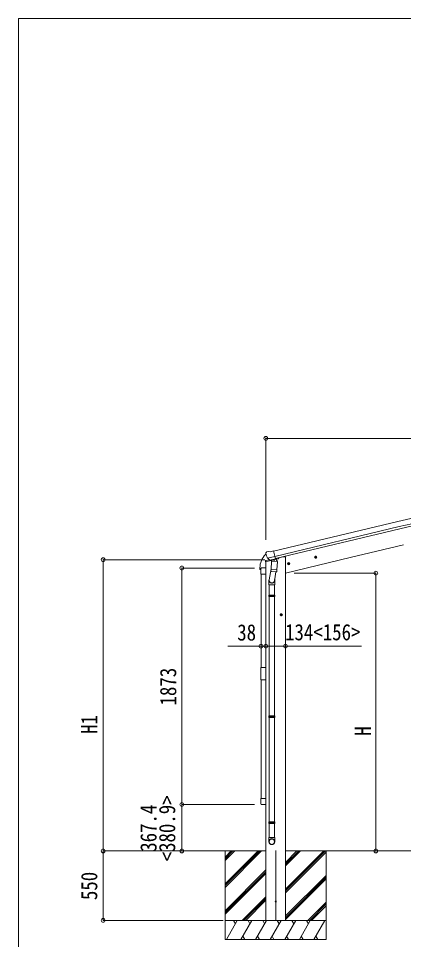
# Model space of a CAD drawing. Units: millimetres at full size, sheet at 1:30. Extents: x -8385 to 8479, y -5853 to 5787.
# Drawn here: x -8385 to -5339, y -1506 to 5787 of the extents above; entities that cross this region are included whole.
import ezdxf
from ezdxf.enums import TextEntityAlignment as Align

# ---------------------------------------------------------------- set-up
doc = ezdxf.new("R2010")
doc.units = ezdxf.units.MM
doc.header["$LTSCALE"] = 30
doc.header["$PDMODE"] = 32
doc.header["$PDSIZE"] = 30
for name, color, linetype, lineweight in [('0-0_0', 7, 'Continuous', 9), ('0-1_本体', 4, 'Continuous', 9), ('0-2_部品', 7, 'Continuous', 9), ('0-8_PARTS2', 2, 'Continuous', 9), ('0-A_寸法', 6, 'Continuous', 9), ('1-2_GLASS_SEAL', 7, 'Continuous', 9), ('1-A', 6, 'Continuous', 9), ('F-0_240', 7, 'Continuous', 9)]:
    doc.layers.add(name, color=color, linetype=linetype, lineweight=lineweight)
doc.styles.add('ＭＳ ゴシック', font='')
doc.styles.get('ＭＳ ゴシック').set_extended_font_data('MS Gothic')

msp = doc.modelspace()

# ---------------------------------------------------------------- linework, layer by layer
at = {"layer": '0-0_0'}
for p, q in [((-6428.84, -804.6), (-6930.51, -804.61)), ((-6751.29, -804.6), (-6751.29, -1504.6)), ((-6751.29, -1065.33), (-6490.56, -804.6)), ((-6751.29, -1079.47), (-6476.42, -804.6)), ((-6751.29, -1093.61), (-6462.28, -804.6)), ((-6751.29, -881.48), (-6674.41, -804.6)), ((-6751.29, -867.34), (-6688.55, -804.6)), ((-6751.29, -853.2), (-6702.69, -804.6)), ((-6272.84, -1107.38), (-5970.06, -804.6)), ((-6272.84, -1121.52), (-5955.92, -804.6)), ((-6272.84, -923.53), (-6153.91, -804.6)), ((-6272.84, -909.39), (-6168.05, -804.6)), ((-6272.84, -895.25), (-6182.19, -804.6)), ((-6272.84, -1135.66), (-5951.29, -814.12)), ((-6272.34, -804.6), (-1193.19, -804.6)), ((-5951.29, -804.6), (-5951.29, -1504.6)), ((-6751.29, -1277.46), (-6428.84, -955.01)), ((-6751.29, -1291.6), (-6428.84, -969.16)), ((-6751.29, -1305.75), (-6428.84, -983.3)), ((-6272.84, -1319.51), (-5951.29, -997.96)), ((-6272.84, -1333.65), (-5951.29, -1012.11)), ((-6272.84, -1347.8), (-5951.29, -1026.25)), ((-6616.3, -1354.6), (-6428.84, -1167.15)), ((-6602.16, -1354.6), (-6428.84, -1181.29)), ((-6588.01, -1354.6), (-6428.84, -1195.43)), ((-6095.8, -1354.6), (-5951.29, -1210.1)), ((-6081.66, -1354.6), (-5951.29, -1224.24)), ((-6067.51, -1354.6), (-5951.29, -1238.38)), ((-5951.29, -1354.6), (-6751.29, -1354.6)), ((-6741, -1504.6), (-6654.4, -1354.6)), ((-6669.4, -1380.58), (-6684.4, -1354.6)), ((-6625.53, -1504.6), (-6538.93, -1354.6)), ((-6553.93, -1380.59), (-6568.93, -1354.6)), ((-6510.06, -1504.6), (-6423.46, -1354.6)), ((-6438.46, -1380.59), (-6453.46, -1354.6)), ((-6284.29, -1354.6), (-6418.29, -1354.6)), ((-6394.59, -1504.6), (-6307.99, -1354.6)), ((-6322.99, -1380.58), (-6337.99, -1354.6)), ((-6279.12, -1504.6), (-6192.52, -1354.6)), ((-6207.52, -1380.58), (-6222.52, -1354.6)), ((-6163.65, -1504.6), (-6077.05, -1354.6)), ((-6107.05, -1354.6), (-6092.05, -1380.58)), ((-6048.18, -1504.6), (-5961.58, -1354.6)), ((-6751.29, -1504.6), (-5951.29, -1504.6)), ((-6610.53, -1478.62), (-6595.53, -1504.6)), ((-6495.06, -1478.62), (-6480.06, -1504.6)), ((-6379.59, -1478.62), (-6364.59, -1504.6)), ((-6264.12, -1478.62), (-6249.12, -1504.6)), ((-6148.65, -1478.62), (-6133.65, -1504.6)), ((-6033.18, -1478.62), (-6018.18, -1504.6))]:
    msp.add_line(p, q, dxfattribs=at)
at = {"layer": '0-1_本体'}
for p, q in [((-5383.92, 1805.18), (-6367.17, 1569.12)), ((-5373.85, 1763.2), (-6357.09, 1527.14)), ((-5369.92, 1746.84), (-6353.17, 1510.8)), ((-5762.13, 1517.95), (-5339.34, 1619.45)), ((-6428.84, -1354.6), (-6428.84, 1485.63)), ((-6293.34, 1524.78), (-6326.61, 1516.79)), ((-6272.84, 1524.78), (-6292.84, 1524.78)), ((-6272.84, -1354.6), (-6272.84, 1524.78)), ((-6272.84, 1395.34), (-5762.13, 1517.95))]:
    msp.add_line(p, q, dxfattribs=at)
for radius in [7073, 7029.83, 7013]:
    msp.add_arc((-3732.76, -5072.4), radius, 76.5, 103.5, dxfattribs=at)
at = {"layer": '0-2_部品'}
for p, q in [((-6428.55, 1553.21), (-6428.27, 1552.06)), ((-6424.33, 1561.79), (-6428.19, 1555.49)), ((-6421.23, 1564.04), (-6408.05, 1567.2)), ((-6393.49, 1564.53), (-6406.75, 1567.23)), ((-6393.49, 1564.53), (-6367.56, 1570.75)), ((-6430.67, 1485.08), (-6387.85, 1495.35)), ((-6430.67, 1491.97), (-6430.67, 1485.08)), ((-6401.43, 1501.35), (-6428.37, 1494.88)), ((-6414.49, 1512.91), (-6356.99, 1526.71)), ((-6397.64, 1498), (-6414.02, 1512.49)), ((-6394.93, 1497.43), (-6387.41, 1499.24)), ((-6394.1, 1497.55), (-6392.57, 1497.91)), ((-6392.57, 1497.91), (-6355.86, 1506.73)), ((-6390.73, 1497.69), (-6390.78, 1496.95)), ((-6390.02, 1495.9), (-6364.21, 1489.47)), ((-6383.11, 1490.56), (-6387.78, 1423.72)), ((-6337.42, 1487.36), (-6383.11, 1490.56)), ((-6381.33, 1493.74), (-6381.56, 1490.45)), ((-6361.81, 1504.9), (-6362.84, 1490.29)), ((-6355.86, 1506.73), (-6354.33, 1507.09)), ((-6352.78, 1509.2), (-6351.84, 1509.13)), ((-6351.84, 1509.13), (-6338.52, 1493.81)), ((-6348.15, 1504.89), (-6329.95, 1509.26)), ((-6342.09, 1420.53), (-6337.42, 1487.36)), ((-6338.52, 1493.81), (-6338.96, 1487.47)), ((-6326.11, 1517.27), (-6326.11, 1514.12)), ((-6238.35, 1472.53), (-6257.79, 1467.86)), ((-6255.37, 1468.44), (-6253.24, 1475.64)), ((-6250.2, 1462.99), (-6255.37, 1468.44)), ((-6253.24, 1475.64), (-6245.94, 1477.39)), ((-6245.73, 1460.47), (-6250.4, 1479.91)), ((-6245.94, 1477.39), (-6240.77, 1471.94)), ((-6024.42, 1523.88), (-6043.87, 1519.21)), ((-6041.45, 1519.8), (-6039.31, 1526.99)), ((-6036.28, 1514.35), (-6041.45, 1519.8)), ((-6039.31, 1526.99), (-6032.02, 1528.75)), ((-6031.81, 1511.83), (-6036.48, 1531.27)), ((-6032.02, 1528.75), (-6026.85, 1523.3)), ((-6387.42, 1428.84), (-6401.96, 1340.97)), ((-6388.64, 1411.25), (-6387.77, 1423.72)), ((-6388.24, 1409.9), (-6388.25, 1409.9)), ((-6342.09, 1420.53), (-6387.78, 1423.72)), ((-6386.8, 1409.12), (-6345.1, 1406.2)), ((-6348.64, 1406.45), (-6361.26, 1331.65)), ((-6342.1, 1420.53), (-6342.99, 1407.83)), ((-6404.11, 1303.81), (-6404.11, 1338.17)), ((-6358.11, 1338.47), (-6358.11, 1303.81)), ((-6358.11, 1303.81), (-6404.11, 1303.81)), ((-6402.11, 1303.81), (-6402.11, 1221.16)), ((-6360.11, 1303.81), (-6360.11, 1221.16)), ((-6404.11, 1219.16), (-6403.11, 1221.16)), ((-6358.11, 1219.16), (-6404.11, 1219.16)), ((-6358.11, 1211.16), (-6404.11, 1211.16)), ((-6359.11, 1221.16), (-6403.11, 1221.16)), ((-6359.11, 1209.16), (-6403.11, 1209.16)), ((-6402.11, 1209.16), (-6402.11, 264.97)), ((-6360.11, 1209.16), (-6360.11, 264.97)), ((-6358.11, 1219.16), (-6359.11, 1221.16)), ((-6358.11, 1211.16), (-6359.11, 1209.16)), ((-6358.11, 1219.16), (-6358.11, 1211.16)), ((-6296.6, 1065.28), (-6316.6, 1065.28)), ((-6314.11, 1065.28), (-6310.36, 1071.78)), ((-6310.36, 1058.78), (-6314.11, 1065.28)), ((-6310.36, 1071.78), (-6302.85, 1071.78)), ((-6306.6, 1055.28), (-6306.6, 1075.28)), ((-6302.85, 1071.78), (-6299.1, 1065.28)), ((-6404.11, 262.97), (-6403.11, 264.97)), ((-6358.11, 262.97), (-6404.11, 262.97)), ((-6358.11, 254.97), (-6404.11, 254.97)), ((-6359.11, 264.97), (-6403.11, 264.97)), ((-6359.11, 252.97), (-6403.11, 252.97)), ((-6402.11, 252.97), (-6402.11, -575.22)), ((-6360.11, 252.97), (-6360.11, -575.22)), ((-6358.11, 262.97), (-6359.11, 264.97)), ((-6358.11, 254.97), (-6359.11, 252.97)), ((-6358.11, 262.97), (-6358.11, 254.97)), ((-6404.11, -577.22), (-6403.11, -575.22)), ((-6358.11, -577.22), (-6404.11, -577.22)), ((-6359.11, -575.22), (-6403.11, -575.22)), ((-6358.11, -577.22), (-6359.11, -575.22)), ((-6358.11, -577.22), (-6358.11, -585.22)), ((-6358.11, -585.22), (-6404.11, -585.22)), ((-6359.11, -587.22), (-6403.11, -587.22)), ((-6402.11, -587.22), (-6402.11, -697.22)), ((-6360.11, -587.22), (-6360.11, -697.22)), ((-6358.11, -585.22), (-6359.11, -587.22)), ((-6404.11, -731.36), (-6404.11, -697.22)), ((-6358.11, -697.22), (-6404.11, -697.22)), ((-6358.11, -731.36), (-6358.11, -697.22))]:
    msp.add_line(p, q, dxfattribs=at)
for points in [[(-6362.13, 1505.3), (-6352.41, 1507.64), (-6367.56, 1570.75)], [(-6414.76, 1513.48), (-6414.18, 1512.64), (-6414.02, 1512.49)], [(-6362.13, 1505.3), (-6362.37, 1505.15), (-6387.13, 1499.21), (-6387.41, 1499.24)], [(-6240.77, 1471.94), (-6242.9, 1464.75), (-6250.2, 1462.99)], [(-6026.85, 1523.3), (-6028.98, 1516.1), (-6036.28, 1514.35)], [(-6404.11, 1219.16), (-6404.11, 1211.16), (-6403.11, 1209.16)], [(-6299.1, 1065.28), (-6302.85, 1058.78), (-6310.36, 1058.78)], [(-6404.11, 262.97), (-6404.11, 254.97), (-6403.11, 252.97)], [(-6404.11, -577.22), (-6404.11, -585.22), (-6403.11, -587.22)]]:
    msp.add_lwpolyline(points, dxfattribs=at)
for centre, radius in [((-6248.07, 1470.19), 8.5), ((-6248.07, 1470.19), 7.7), ((-6248.07, 1470.19), 6.5), ((-6034.15, 1521.55), 8.5), ((-6034.15, 1521.55), 7.7), ((-6034.15, 1521.55), 6.5), ((-6306.6, 1065.28), 8.5), ((-6306.6, 1065.28), 7.7), ((-6306.6, 1065.28), 6.5)]:
    msp.add_circle(centre, radius, dxfattribs=at)
at = {"layer": '0-2_部品', "color": 4}
msp.add_circle((-6350.34, -1204.6), 4.5, dxfattribs=at)
at = {"layer": '0-2_部品'}
for centre, radius, start, end in [((-6231.47, 1599.31), 202.4, 193.5, 205.09125), ((-6420.07, 1559.18), 5, 103.5, 148.5), ((-6407.35, 1564.29), 3, 78.5, 103.5), ((-6427.67, 1491.97), 3, 103.5, 180), ((-6394.21, 1498.03), 0.5, 248.23754, 283.5), ((-6391.23, 1497.72), 0.5, 356, 103.5), ((-6389.78, 1496.88), 1, 176, 256), ((-6363.86, 1490.44), 1.03, 250.03897, 351.96569), ((-6361.22, 1504.82), 0.604, 100.59842, 172.20595), ((-6354.45, 1507.58), 0.5, 283.5, 318.76246), ((-6331.11, 1514.12), 5, 283.5, 0), ((-6386.7, 1411.08), 1.95, 175.04017, 217.47766), ((-6386.66, 1411.11), 2, 217.40962, 266), ((-6344.96, 1408.2), 2, 266, 349.46843), ((-6374.11, 1338.17), 30, 177.45142, 180)]:
    msp.add_arc(centre, radius, start, end, dxfattribs=at)
for centre, major_axis, ratio, start_param, end_param in [((-6425.63, 1553.93), (-1.57, -2.57), 0.99628, 4.712389, 5.4996506), ((-6395.65, 1500.25), (-0.73, -2.92), 0.997631, 5.8041905, 6.6006116), ((-6395.6, 1500.48), (2.63, 3.16), 0.650902, 4.0958226, 4.1686332), ((-6395.63, 1500.35), (-0.73, -2.92), 0.997631, 0.3902369, 0.4789948), ((-6381.11, 1338.47), (23, 0), 0.996195, 2.5560258, 6.5663028), ((-6381.11, 1338.47), (21, 0), 0.996195, 2.9349147, 5.9512394), ((-6381.11, -729.62), (-23, 0), 0.996195, 3.1415927, 6.2831853), ((-6381.11, -731.36), (-23, 0), 0.996195, 3.1415927, 6.2831853), ((-6381.11, -731.36), (0, -23.43), 0.981806, 4.712389, 7.8539816)]:
    msp.add_ellipse(centre, major_axis=major_axis, ratio=ratio, start_param=start_param, end_param=end_param, dxfattribs=at)
msp.add_ellipse((-6381.11, -731.36), major_axis=(21, 0), ratio=0.996195, dxfattribs=at)
at = {"layer": '0-8_PARTS2'}
msp.add_line((-6350.34, -802.1), (-6350.34, -1357.1), dxfattribs=at)
at = {"layer": '0-A_寸法'}
for p, q in [((-6428.84, 2462.29), (-6428.84, 1659.96)), ((-6428.84, 2462.29), (-1036.82, 2462.29)), ((-7715.12, 1501.6), (-6436.29, 1501.6)), ((-7715.12, -804.61), (-7715.12, 1501.6)), ((-7092.69, 1435.76), (-7092.69, -437.24)), ((-5559.11, 1395.38), (-6204.23, 1395.38)), ((-5559.11, -804.61), (-5559.11, 1395.38)), ((-6272.84, 816.65), (-6428.84, 816.65)), ((-6272.84, 816.65), (-5672.84, 816.65)), ((-7715.12, -804.61), (-6766.1, -804.61)), ((-7715.12, -804.61), (-6768.85, -804.61)), ((-7715.12, -804.61), (-7715.12, -1354.6)), ((-7081.41, -804.61), (-6768.85, -804.61)), ((-7715.12, -1354.6), (-6767.13, -1354.6))]:
    msp.add_line(p, q, dxfattribs=at)
for p in [(-6428.84, 2462.29), (-7715.12, 1501.6), (-5559.11, 1395.38), (-6428.84, 816.65), (-6272.84, 816.65), (-7715.12, -804.61), (-5559.11, -804.61), (-7715.12, -1354.6)]:
    msp.add_point(p, dxfattribs=at)
at = {"layer": '1-2_GLASS_SEAL'}
for p, q in [((-6475.34, 1435.85), (-6475.34, 1424.09)), ((-6474.84, 1423.59), (-6468.58, 1423.59)), ((-6468.08, 1430.86), (-6468.08, 1424.09)), ((-6467.84, 1387.36), (-6467.84, 1431.06)), ((-6427.84, 1387.36), (-6467.84, 1387.36)), ((-6462.34, 1436.56), (-6433.34, 1436.56)), ((-6462.08, 1436.86), (-6428.84, 1436.86)), ((-6427.84, 1431.06), (-6427.84, 1387.36)), ((-6467.84, -388.64), (-6467.84, -432.34)), ((-6427.84, -388.64), (-6467.84, -388.64)), ((-6427.84, -432.34), (-6427.84, -388.64)), ((-6462.34, -437.84), (-6433.34, -437.84))]:
    msp.add_line(p, q, dxfattribs=at)
at = {"layer": '1-2_GLASS_SEAL', "color": 4}
for p, q in [((-6466.84, 1387.36), (-6466.84, 648.36)), ((-6428.84, 1387.36), (-6428.84, 648.36)), ((-6466.84, 550.36), (-6466.84, -388.64)), ((-6428.84, -388.64), (-6428.84, 550.36))]:
    msp.add_line(p, q, dxfattribs=at)
at = {"layer": '1-2_GLASS_SEAL'}
msp.add_lwpolyline([(-6467.84, 648.36), (-6427.84, 648.36), (-6427.84, 550.36), (-6467.84, 550.36)], close=True, dxfattribs=at)
for centre, radius, start, end in [((-6323.08, 1435.85), 152.26, 135.14293, 180), ((-6426.6, 1537.87), 6.95, 95.39711, 129.45641), ((-6474.84, 1424.09), 0.5, 180, 270), ((-6468.58, 1424.09), 0.5, 270, 0), ((-6462.08, 1430.86), 6, 90, 180), ((-6462.34, 1431.06), 5.5, 90, 180), ((-6433.34, 1431.06), 5.5, 0, 90), ((-6462.34, -432.34), 5.5, 180, 270), ((-6433.34, -432.34), 5.5, 270, 0)]:
    msp.add_arc(centre, radius, start, end, dxfattribs=at)
at = {"layer": '1-A'}
for p, q in [((-7092.69, 1435.76), (-6519.16, 1435.76)), ((-6428.92, 816.65), (-6728.92, 816.65)), ((-6428.92, 816.65), (-6466.94, 816.65)), ((-7092.69, -437.24), (-6519.16, -437.24)), ((-7092.69, -804.61), (-7092.69, -437.24)), ((-7092.69, -804.61), (-6519.16, -804.61))]:
    msp.add_line(p, q, dxfattribs=at)
for p in [(-7092.69, 1435.76), (-6466.94, 816.65), (-6428.92, 816.65), (-7092.69, -437.24), (-7092.69, -804.61)]:
    msp.add_point(p, dxfattribs=at)
at = {"layer": 'F-0_240', "color": 5}
for q in [(-8385.45, -5852.66), (8054.55, 5787.34)]:
    msp.add_line((-8385.45, 5787.34), q, dxfattribs=at)

# ---------------------------------------------------------------- texts
at = {"layer": '0-A_寸法', "color": 7, "style": 'ＭＳ ゴシック', "width": 0.85}
msp.add_text('134<156>', height=129, dxfattribs=at).set_placement((-6276.84, 824.65), align=Align.BOTTOM_LEFT)
for s, p in [('H1', (-7723.12, 122.5)), ('H', (-5559.11, 107.38)), ('550', (-7723.12, -1193.61))]:
    msp.add_text(s, height=129, rotation=90, dxfattribs=at).set_placement(p, align=Align.BOTTOM_LEFT)
at = {"layer": '1-A', "color": 7, "style": 'ＭＳ ゴシック', "width": 0.85}
msp.add_text('38', height=129, dxfattribs=at).set_placement((-6654.92, 822.65), align=Align.BOTTOM_LEFT)
for s, p in [('1873', (-7098.69, 347.26)), ('<380.9>', (-7106.57, -886.92)), ('367.4', (-7254.14, -810.92))]:
    msp.add_text(s, height=129, rotation=90, dxfattribs=at).set_placement(p, align=Align.BOTTOM_LEFT)

doc.saveas('drawing.dxf')
